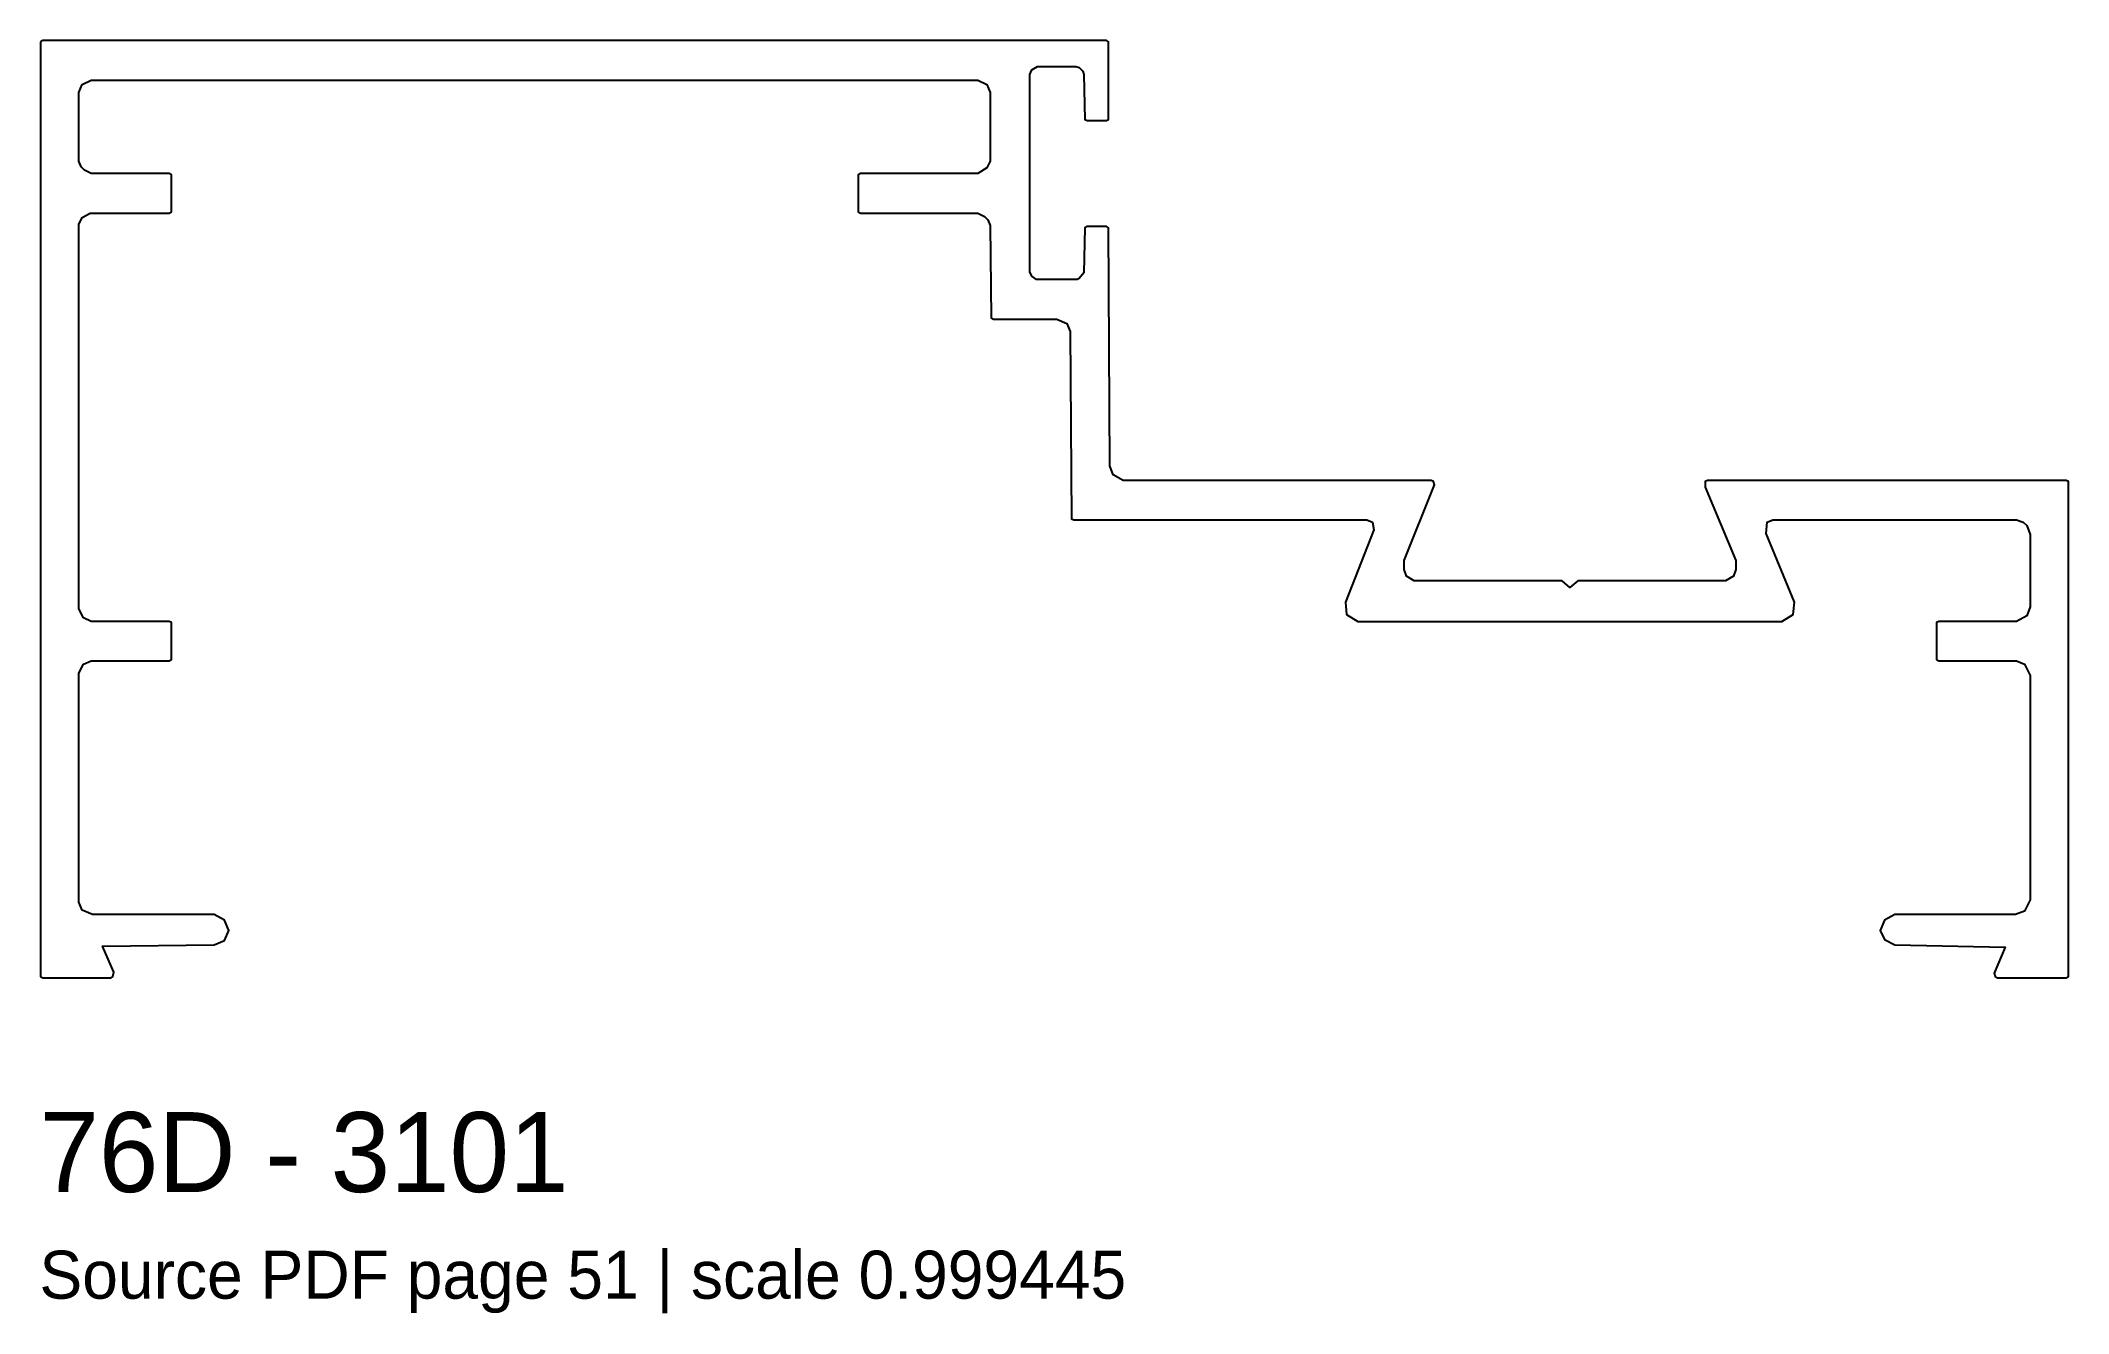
# Model space of a CAD drawing. Header units: millimetres. Extents: x 0 to 76.1, y -12.6 to 35.2.
import ezdxf

# ---------------------------------------------------------------- set-up
doc = ezdxf.new("R2010")
doc.units = ezdxf.units.MM
doc.layers.add('INFO', color=7, linetype='Continuous')
doc.layers.add('PROFILE', color=7, linetype='Continuous')

msp = doc.modelspace()

# ---------------------------------------------------------------- linework, layer by layer
at = {"layer": 'PROFILE'}
msp.add_lwpolyline([(0.042, 35.159), (0.042, 0.085), (0.127, 0.042), (2.666, 0.042), (2.75, 0.085), (2.792, 0.254), (2.369, 1.227), (6.558, 1.269), (6.939, 1.439), (7.108, 1.819), (6.939, 2.2), (6.558, 2.412), (1.989, 2.412), (1.608, 2.581), (1.481, 2.877), (1.481, 11.466), (1.65, 11.804), (1.946, 11.931), (4.866, 11.931), (4.95, 11.974), (4.95, 13.37), (4.866, 13.412), (1.946, 13.412), (1.65, 13.539), (1.481, 13.878), (1.481, 28.305), (1.608, 28.559), (1.904, 28.728), (4.866, 28.728), (4.95, 28.771), (4.95, 30.167), (4.866, 30.209), (1.946, 30.209), (1.692, 30.336), (1.565, 30.463), (1.481, 30.675), (1.481, 33.256), (1.608, 33.552), (1.946, 33.721), (35.202, 33.721), (35.54, 33.552), (35.667, 33.256), (35.667, 30.675), (35.54, 30.421), (35.202, 30.209), (30.802, 30.209), (30.717, 30.167), (30.717, 28.771), (30.802, 28.728), (35.202, 28.728), (35.456, 28.601), (35.583, 28.475), (35.667, 28.263), (35.709, 24.794), (35.794, 24.751), (38.163, 24.751), (38.544, 24.582), (38.671, 24.286), (38.713, 17.262), (38.798, 17.22), (49.799, 17.22), (50.01, 17.135), (50.053, 16.839), (48.995, 14.131), (49.037, 13.666), (49.46, 13.412), (65.369, 13.412), (65.792, 13.666), (65.834, 14.131), (64.776, 16.712), (64.819, 17.135), (65.03, 17.22), (74.169, 17.22), (74.423, 17.135), (74.55, 17.009), (74.677, 16.67), (74.677, 13.962), (74.55, 13.624), (74.169, 13.412), (71.25, 13.412), (71.165, 13.37), (71.165, 11.974), (71.25, 11.931), (74.169, 11.931), (74.465, 11.804), (74.677, 11.381), (74.677, 2.962), (74.465, 2.539), (74.127, 2.412), (69.6, 2.412), (69.219, 2.2), (69.05, 1.819), (69.219, 1.481), (69.6, 1.269), (73.746, 1.185), (73.323, 0.212), (73.365, 0.085), (73.45, 0.042), (76.031, 0.042), (76.115, 0.085), (76.115, 18.659), (76.031, 18.701), (62.576, 18.701), (62.492, 18.659), (62.492, 18.447), (63.634, 15.697), (63.634, 15.358), (63.549, 15.105), (63.253, 14.935), (57.711, 14.935), (57.414, 14.682), (57.118, 14.935), (51.576, 14.935), (51.28, 15.105), (51.195, 15.358), (51.195, 15.697), (52.337, 18.532), (52.295, 18.659), (52.21, 18.701), (40.66, 18.701), (40.279, 18.912), (40.152, 19.251), (40.11, 28.178), (40.025, 28.221), (39.306, 28.221), (39.221, 28.178), (39.179, 26.486), (39.01, 26.274), (38.925, 26.232), (37.402, 26.232), (37.233, 26.359), (37.148, 26.528), (37.148, 33.932), (37.233, 34.102), (37.444, 34.229), (38.883, 34.229), (39.01, 34.186), (39.137, 34.059), (39.179, 33.932), (39.221, 32.24), (39.306, 32.198), (40.025, 32.198), (40.11, 32.24), (40.11, 35.159), (40.025, 35.202), (0.127, 35.202)], close=True, dxfattribs=at)

# ---------------------------------------------------------------- texts
at = {"layer": 'INFO'}
for s, height, p in [('76D - 3101', 3, (0, -8)), ('Source PDF page 51 | scale 0.999445', 1.8, (0, -12))]:
    msp.add_text(s, height=height, dxfattribs=at).set_placement(p)

doc.saveas('drawing.dxf')
